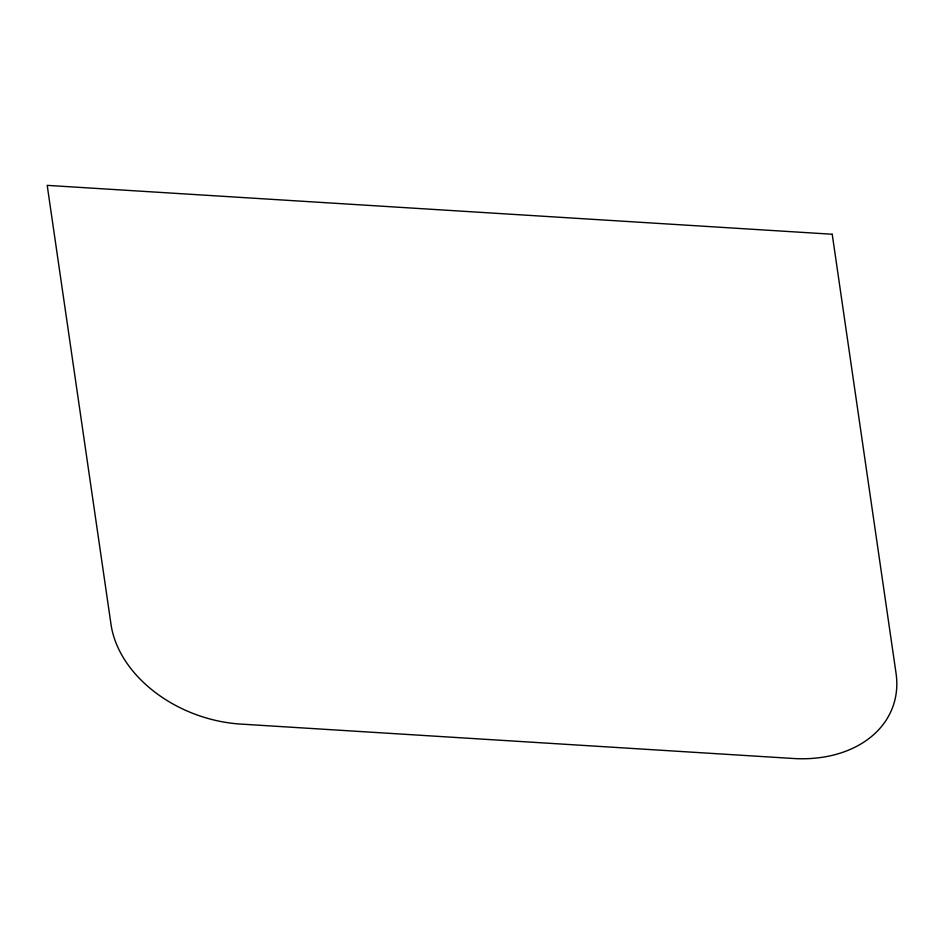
<?xml version="1.0" encoding="UTF-8"?>
<svg xmlns="http://www.w3.org/2000/svg" width="944" height="944" viewBox="0 0 944 944"><rect width="100%" height="100%" fill="white"/><g stroke="black" fill="none" stroke-linecap="round" stroke-linejoin="round"><path stroke-width="1.42" d="M832.219 234.242L47.2 185.366L111.014 624.409A120.195 88.618 19.6 0 0 240.755 724.083L793.172 758.48A120.195 88.618 19.6 0 0 896.045 673.284L832.219 234.242"/></g></svg>
